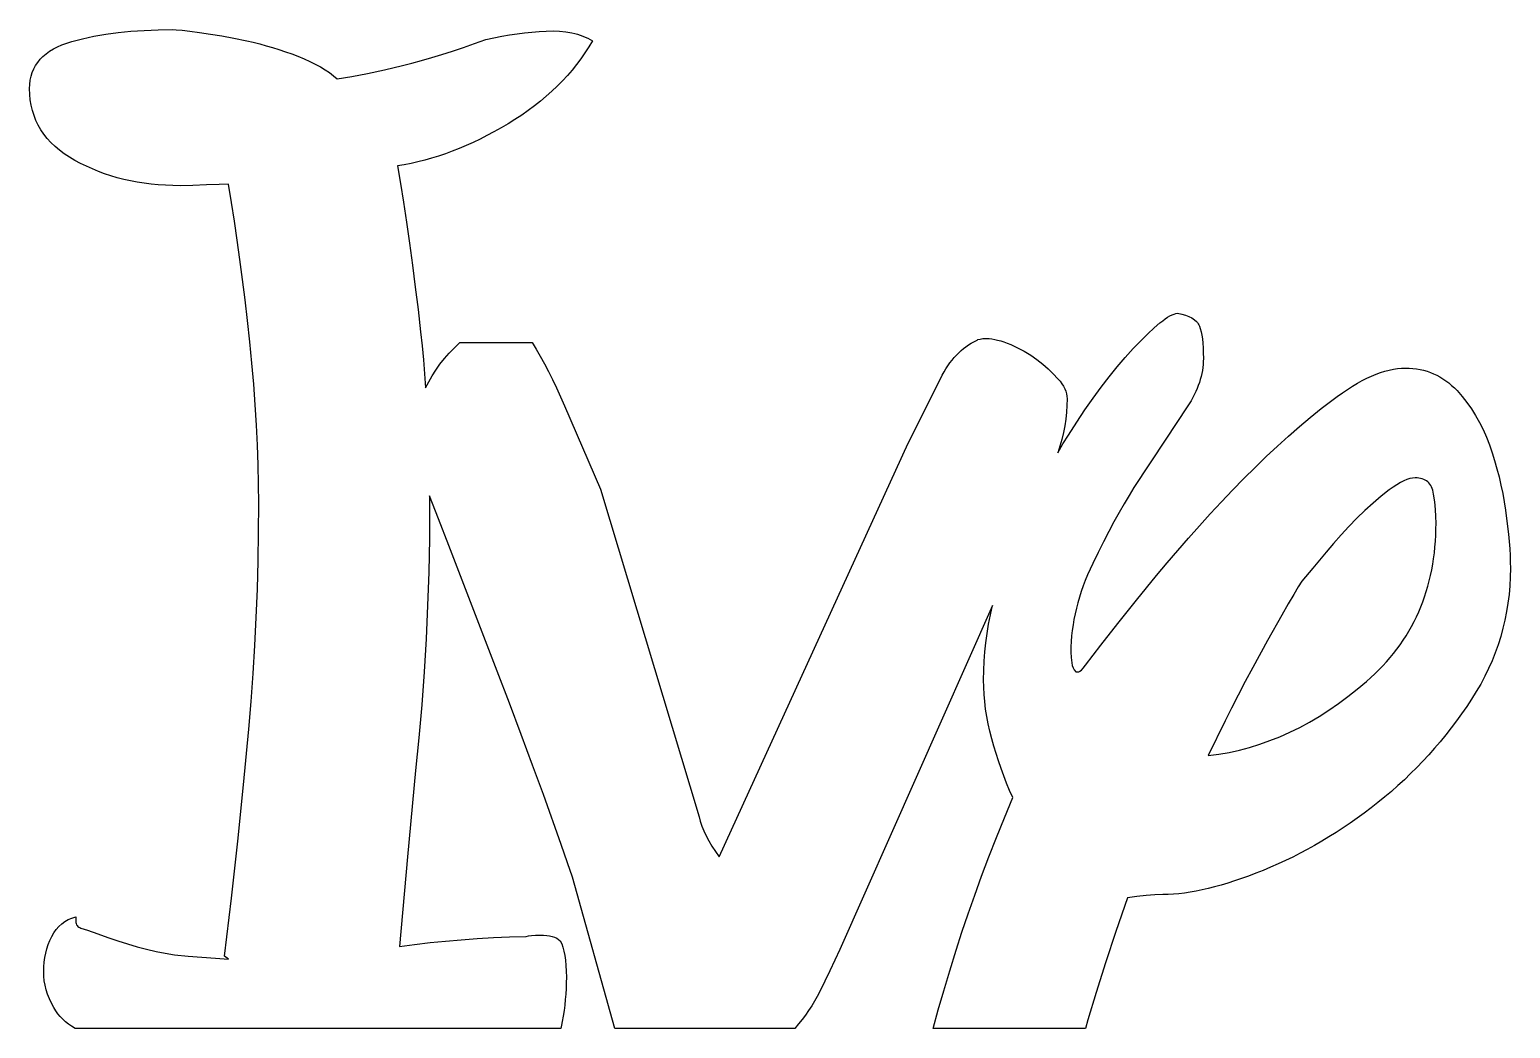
# Model space of a CAD drawing. Extents: x 53 to 150.2, y 23.6 to 89.2.
import ezdxf

# ---------------------------------------------------------------- set-up
doc = ezdxf.new("R2010")
doc.units = 0
doc.layers.add('CAMADA_1', color=18, linetype='CONTINUOUS')

msp = doc.modelspace()

# ---------------------------------------------------------------- linework, layer by layer
at = {"layer": 'CAMADA_1'}
for points in [[(55.987, 23.558), (55.766, 23.694), (55.558, 23.84), (55.363, 23.996), (55.182, 24.162), (55.014, 24.338), (54.86, 24.525), (54.719, 24.722), (54.591, 24.928), (54.436, 25.218), (54.302, 25.508), (54.189, 25.801), (54.096, 26.094), (54.024, 26.389), (53.972, 26.686), (53.942, 26.984), (53.931, 27.283), (53.939, 27.602), (53.964, 27.912), (54.005, 28.214), (54.063, 28.507), (54.137, 28.791), (54.228, 29.066), (54.335, 29.333), (54.459, 29.592), (54.599, 29.834), (54.756, 30.053), (54.929, 30.25), (55.119, 30.423), (55.325, 30.573), (55.548, 30.7), (55.787, 30.804), (56.043, 30.884), (56.043, 30.607), (56.048, 30.519), (56.063, 30.44), (56.089, 30.369), (56.125, 30.307), (56.171, 30.254), (56.228, 30.209), (56.295, 30.173), (56.372, 30.146), (56.818, 30.007), (57.494, 29.776), (58.15, 29.532), (58.797, 29.309), (59.436, 29.105), (60.067, 28.922), (60.69, 28.759), (61.304, 28.616), (61.91, 28.494), (62.508, 28.391), (63.424, 28.305), (64.323, 28.23), (65.205, 28.166), (66.071, 28.114), (65.807, 28.299), (66.253, 32.105), (66.665, 35.859), (67.044, 39.561), (67.391, 43.212), (67.545, 45.029), (67.679, 46.856), (67.793, 48.694), (67.885, 50.541), (67.958, 52.399), (68.009, 54.267), (68.04, 56.144), (68.05, 58.032), (68.041, 59.289), (68.013, 60.566), (67.967, 61.863), (67.902, 63.18), (67.818, 64.518), (67.716, 65.876), (67.596, 67.253), (67.457, 68.651), (67.305, 70.045), (67.147, 71.41), (66.983, 72.746), (66.813, 74.053), (66.637, 75.332), (66.455, 76.581), (66.266, 77.802), (66.071, 78.994), (65.444, 78.982), (64.62, 78.947), (63.729, 78.913), (62.904, 78.901), (62.413, 78.908), (61.93, 78.927), (61.454, 78.96), (60.987, 79.005), (60.527, 79.064), (60.074, 79.135), (59.63, 79.219), (59.193, 79.317), (58.764, 79.427), (58.342, 79.551), (57.929, 79.687), (57.523, 79.836), (57.125, 79.999), (56.734, 80.174), (56.352, 80.362), (55.977, 80.563), (55.617, 80.777), (55.281, 81.001), (54.968, 81.235), (54.678, 81.481), (54.411, 81.737), (54.167, 82.005), (53.947, 82.283), (53.75, 82.572), (53.576, 82.872), (53.425, 83.182), (53.298, 83.503), (53.193, 83.836), (53.112, 84.179), (53.054, 84.533), (53.019, 84.897), (53.008, 85.273), (53.018, 85.555), (53.051, 85.826), (53.105, 86.085), (53.181, 86.332), (53.278, 86.567), (53.397, 86.79), (53.538, 87.001), (53.7, 87.2), (53.884, 87.388), (54.09, 87.563), (54.317, 87.727), (54.566, 87.878), (54.837, 88.018), (55.129, 88.146), (55.443, 88.262), (55.779, 88.366), (56.129, 88.461), (56.488, 88.55), (56.855, 88.633), (57.23, 88.71), (58.005, 88.844), (58.814, 88.955), (59.655, 89.041), (60.529, 89.102), (61.436, 89.139), (62.376, 89.151), (62.636, 89.139), (63.02, 89.105), (63.527, 89.047), (64.158, 88.966), (64.871, 88.862), (65.626, 88.735), (66.422, 88.585), (67.259, 88.412), (67.687, 88.316), (68.112, 88.21), (68.536, 88.096), (68.958, 87.974), (69.377, 87.842), (69.795, 87.702), (70.21, 87.554), (70.624, 87.397), (71.025, 87.232), (71.403, 87.062), (71.759, 86.886), (72.092, 86.704), (72.402, 86.516), (72.689, 86.323), (72.954, 86.124), (73.197, 85.919), (74.157, 86.078), (75.192, 86.277), (76.302, 86.516), (77.485, 86.796), (78.105, 86.954), (78.743, 87.128), (79.4, 87.318), (80.075, 87.524), (80.769, 87.745), (81.481, 87.982), (82.212, 88.236), (82.961, 88.505), (83.485, 88.614), (84, 88.712), (84.508, 88.799), (85.007, 88.874), (85.497, 88.937), (85.98, 88.989), (86.454, 89.03), (86.92, 89.059), (87.372, 89.069), (87.802, 89.053), (88.213, 89.011), (88.602, 88.943), (88.79, 88.9), (88.971, 88.849), (89.148, 88.793), (89.32, 88.73), (89.486, 88.66), (89.648, 88.584), (89.804, 88.501), (89.955, 88.412), (89.717, 88.012), (89.464, 87.62), (89.197, 87.236), (88.916, 86.86), (88.62, 86.492), (88.31, 86.131), (87.985, 85.779), (87.646, 85.434), (87.292, 85.098), (86.924, 84.769), (86.542, 84.449), (86.145, 84.136), (85.733, 83.831), (85.308, 83.534), (84.867, 83.245), (84.413, 82.964), (83.952, 82.694), (83.491, 82.436), (83.032, 82.192), (82.574, 81.96), (82.117, 81.741), (81.66, 81.536), (81.205, 81.343), (80.751, 81.164), (80.298, 80.997), (79.846, 80.843), (79.395, 80.703), (78.945, 80.575), (78.496, 80.46), (78.048, 80.359), (77.601, 80.27), (77.155, 80.194), (77.353, 79.046), (77.551, 77.816), (77.749, 76.506), (77.947, 75.115), (78.141, 73.678), (78.326, 72.23), (78.504, 70.77), (78.673, 69.298), (78.771, 68.378), (78.859, 67.457), (78.937, 66.537), (79.005, 65.616), (79.205, 66.017), (79.429, 66.41), (79.676, 66.795), (79.945, 67.172), (80.238, 67.541), (80.554, 67.902), (80.893, 68.255), (81.255, 68.6), (86.006, 68.6), (86.269, 68.16), (86.533, 67.697), (86.797, 67.211), (87.061, 66.703), (87.325, 66.172), (87.589, 65.619), (87.853, 65.042), (88.117, 64.443), (90.492, 58.967), (96.958, 37.459), (97.036, 37.158), (97.139, 36.848), (97.267, 36.531), (97.42, 36.205), (97.597, 35.871), (97.799, 35.529), (98.026, 35.178), (98.277, 34.82), (110.681, 62.002), (112.792, 66.225), (112.91, 66.451), (113.032, 66.668), (113.157, 66.876), (113.287, 67.074), (113.421, 67.263), (113.559, 67.443), (113.702, 67.614), (113.848, 67.775), (113.999, 67.927), (114.153, 68.07), (114.312, 68.204), (114.475, 68.328), (114.642, 68.443), (114.813, 68.548), (114.988, 68.645), (115.168, 68.732), (115.207, 68.763), (115.258, 68.79), (115.398, 68.831), (115.588, 68.856), (115.827, 68.864), (115.996, 68.858), (116.174, 68.839), (116.359, 68.808), (116.553, 68.765), (116.755, 68.709), (116.965, 68.641), (117.184, 68.561), (117.411, 68.468), (117.864, 68.258), (118.302, 68.023), (118.722, 67.763), (119.126, 67.478), (119.51, 67.177), (119.868, 66.868), (120.202, 66.551), (120.512, 66.225), (120.651, 66.06), (120.772, 65.895), (120.874, 65.73), (120.957, 65.565), (121.022, 65.4), (121.068, 65.235), (121.096, 65.07), (121.106, 64.905), (121.096, 64.461), (121.067, 64.017), (121.02, 63.573), (120.953, 63.129), (120.867, 62.685), (120.761, 62.241), (120.637, 61.797), (120.493, 61.353), (120.843, 61.944), (121.202, 62.523), (121.744, 63.366), (122.283, 64.171), (122.818, 64.937), (123.35, 65.666), (123.879, 66.356), (124.404, 67.008), (124.926, 67.622), (125.445, 68.198), (125.943, 68.722), (126.403, 69.179), (126.824, 69.57), (127.208, 69.895), (127.386, 70.033), (127.554, 70.154), (127.712, 70.258), (127.861, 70.346), (128, 70.417), (128.13, 70.472), (128.251, 70.51), (128.361, 70.531), (128.639, 70.472), (128.888, 70.399), (129.11, 70.313), (129.303, 70.213), (129.468, 70.101), (129.604, 69.975), (129.662, 69.907), (129.713, 69.835), (129.757, 69.761), (129.793, 69.683), (129.856, 69.511), (129.909, 69.312), (129.955, 69.086), (129.992, 68.834), (130.021, 68.556), (130.042, 68.251), (130.054, 67.92), (130.059, 67.562), (130.054, 67.363), (130.042, 67.164), (130.021, 66.965), (129.992, 66.766), (129.955, 66.567), (129.909, 66.368), (129.856, 66.169), (129.793, 65.971), (129.723, 65.772), (129.644, 65.573), (129.557, 65.374), (129.462, 65.175), (129.246, 64.777), (128.998, 64.38), (127.592, 62.258), (125.498, 59.076), (125.177, 58.557), (124.851, 58.009), (124.521, 57.431), (124.185, 56.822), (123.845, 56.184), (123.499, 55.516), (123.148, 54.819), (122.793, 54.091), (122.62, 53.72), (122.457, 53.35), (122.306, 52.981), (122.167, 52.613), (122.038, 52.245), (121.92, 51.879), (121.814, 51.513), (121.719, 51.148), (121.635, 50.784), (121.562, 50.42), (121.501, 50.058), (121.451, 49.696), (121.411, 49.335), (121.383, 48.975), (121.367, 48.616), (121.361, 48.257), (121.374, 47.926), (121.414, 47.568), (121.451, 47.392), (121.507, 47.237), (121.583, 47.101), (121.679, 46.985), (121.891, 46.985), (121.921, 46.991), (121.958, 47.011), (122.051, 47.091), (122.17, 47.223), (122.316, 47.409), (123.323, 48.731), (124.437, 50.153), (125.657, 51.675), (126.983, 53.296), (127.675, 54.126), (128.375, 54.946), (129.081, 55.757), (129.793, 56.557), (130.513, 57.348), (131.239, 58.128), (131.971, 58.899), (132.71, 59.66), (133.45, 60.401), (134.185, 61.115), (134.915, 61.8), (135.64, 62.457), (136.36, 63.086), (137.076, 63.687), (137.786, 64.259), (138.491, 64.804), (138.839, 65.061), (139.181, 65.301), (139.517, 65.525), (139.847, 65.732), (140.17, 65.923), (140.487, 66.097), (140.798, 66.254), (141.103, 66.395), (141.401, 66.519), (141.694, 66.627), (141.98, 66.718), (142.26, 66.793), (142.533, 66.851), (142.801, 66.892), (143.062, 66.917), (143.317, 66.925), (143.566, 66.919), (143.811, 66.902), (144.05, 66.873), (144.285, 66.832), (144.514, 66.78), (144.739, 66.716), (144.958, 66.641), (145.173, 66.554), (145.383, 66.455), (145.587, 66.345), (145.787, 66.223), (145.982, 66.09), (146.172, 65.945), (146.356, 65.788), (146.536, 65.62), (146.711, 65.44), (147.046, 65.06), (147.361, 64.661), (147.656, 64.244), (147.931, 63.809), (148.186, 63.356), (148.421, 62.885), (148.637, 62.395), (148.832, 61.887), (149.011, 61.367), (149.177, 60.843), (149.33, 60.313), (149.469, 59.779), (149.595, 59.239), (149.707, 58.695), (149.807, 58.146), (149.893, 57.591), (150.032, 56.517), (150.087, 56.01), (150.132, 55.523), (150.166, 55.056), (150.191, 54.608), (150.206, 54.181), (150.211, 53.773), (150.201, 53.192), (150.171, 52.618), (150.122, 52.049), (150.052, 51.486), (149.963, 50.929), (149.853, 50.377), (149.724, 49.831), (149.575, 49.292), (149.406, 48.758), (149.217, 48.229), (149.008, 47.707), (148.779, 47.19), (148.531, 46.679), (148.262, 46.174), (147.974, 45.675), (147.666, 45.181), (147.343, 44.695), (147.013, 44.217), (146.674, 43.747), (146.327, 43.286), (145.971, 42.832), (145.607, 42.387), (145.235, 41.951), (144.855, 41.522), (144.466, 41.102), (144.069, 40.69), (143.664, 40.287), (143.251, 39.891), (142.829, 39.504), (142.399, 39.126), (141.96, 38.755), (141.514, 38.393), (141.062, 38.04), (140.607, 37.697), (140.15, 37.364), (139.691, 37.041), (139.229, 36.728), (138.764, 36.424), (138.297, 36.131), (137.828, 35.848), (137.356, 35.574), (136.882, 35.311), (136.405, 35.057), (135.925, 34.813), (135.443, 34.58), (134.959, 34.356), (134.472, 34.142), (133.983, 33.938), (133.497, 33.746), (133.022, 33.566), (132.556, 33.398), (132.1, 33.242), (131.655, 33.099), (131.219, 32.969), (130.793, 32.851), (130.377, 32.745), (129.971, 32.652), (129.575, 32.571), (129.188, 32.503), (128.812, 32.447), (128.446, 32.403), (128.09, 32.372), (127.743, 32.354), (127.407, 32.347), (126.863, 32.334), (126.293, 32.294), (125.697, 32.228), (125.073, 32.135), (124.314, 29.924), (123.628, 27.853), (123.015, 25.92), (122.475, 24.127), (122.31, 23.559), (112.321, 23.559), (112.658, 24.775), (113.021, 26.034), (113.412, 27.339), (113.83, 28.688), (114.213, 29.877), (114.619, 31.085), (115.048, 32.31), (115.501, 33.554), (115.977, 34.816), (116.475, 36.096), (116.997, 37.395), (117.543, 38.711), (117.336, 39.19), (117.138, 39.669), (116.951, 40.151), (116.774, 40.634), (116.606, 41.119), (116.449, 41.605), (116.301, 42.093), (116.164, 42.583), (116.04, 43.073), (115.932, 43.561), (115.841, 44.047), (115.766, 44.532), (115.708, 45.015), (115.667, 45.496), (115.642, 45.976), (115.633, 46.454), (115.643, 47.061), (115.67, 47.669), (115.716, 48.278), (115.779, 48.887), (115.862, 49.499), (115.962, 50.111), (116.081, 50.724), (116.219, 51.338), (106.195, 28.75), (105.535, 27.331), (104.875, 25.979), (104.71, 25.662), (104.534, 25.35), (104.346, 25.042), (104.147, 24.737), (103.936, 24.436), (103.714, 24.14), (103.481, 23.847), (103.236, 23.558), (91.433, 23.559), (88.645, 33.5), (88.327, 34.432), (87.902, 35.644), (86.731, 38.91), (86.022, 40.852), (85.28, 42.852), (84.505, 44.91), (83.696, 47.025), (80.529, 55.273), (79.857, 57.015), (79.264, 58.526), (79.267, 57.94), (79.252, 55.728), (79.209, 53.525), (79.137, 51.33), (79.036, 49.145), (78.906, 46.967), (78.747, 44.799), (78.559, 42.639), (78.343, 40.488), (77.815, 34.832), (77.287, 28.945), (78.283, 29.077), (79.291, 29.193), (80.312, 29.296), (81.345, 29.384), (82.39, 29.457), (83.448, 29.517), (84.518, 29.561), (85.6, 29.592), (85.757, 29.632), (85.963, 29.661), (86.219, 29.678), (86.524, 29.684), (86.747, 29.678), (86.953, 29.661), (87.143, 29.632), (87.316, 29.592), (87.473, 29.54), (87.613, 29.476), (87.736, 29.401), (87.844, 29.315), (87.936, 29.115), (88.017, 28.888), (88.085, 28.631), (88.141, 28.345), (88.184, 28.03), (88.215, 27.687), (88.233, 27.315), (88.24, 26.914), (88.235, 26.545), (88.223, 26.178), (88.202, 25.812), (88.174, 25.448), (88.136, 25.085), (88.091, 24.724), (88.037, 24.364), (87.976, 24.005), (87.929, 23.774), (87.877, 23.558)], [(130.377, 41.469), (131.064, 41.563), (131.746, 41.685), (132.423, 41.835), (133.095, 42.013), (133.762, 42.219), (134.424, 42.454), (135.081, 42.716), (135.733, 43.007), (136.38, 43.326), (137.022, 43.673), (137.66, 44.049), (138.292, 44.452), (138.919, 44.884), (139.542, 45.344), (140.159, 45.832), (140.771, 46.348), (141.052, 46.596), (141.324, 46.849), (141.586, 47.106), (141.84, 47.369), (142.085, 47.637), (142.321, 47.909), (142.548, 48.187), (142.767, 48.47), (142.976, 48.757), (143.176, 49.05), (143.368, 49.347), (143.551, 49.65), (143.724, 49.957), (143.889, 50.269), (144.045, 50.587), (144.192, 50.909), (144.33, 51.236), (144.459, 51.569), (144.579, 51.906), (144.691, 52.248), (144.793, 52.595), (144.887, 52.948), (144.971, 53.305), (145.047, 53.667), (145.114, 54.034), (145.172, 54.406), (145.221, 54.783), (145.261, 55.165), (145.292, 55.552), (145.314, 55.944), (145.328, 56.341), (145.332, 56.743), (145.322, 57.18), (145.292, 57.644), (145.243, 58.135), (145.173, 58.652), (145.15, 58.78), (145.119, 58.901), (145.082, 59.012), (145.037, 59.116), (144.986, 59.211), (144.927, 59.298), (144.861, 59.377), (144.789, 59.447), (144.709, 59.51), (144.622, 59.563), (144.528, 59.609), (144.427, 59.646), (144.319, 59.675), (144.204, 59.696), (144.082, 59.708), (143.953, 59.713), (143.788, 59.7), (143.609, 59.663), (143.416, 59.601), (143.211, 59.514), (142.992, 59.402), (142.76, 59.265), (142.515, 59.104), (142.256, 58.917), (141.726, 58.503), (141.196, 58.055), (140.665, 57.575), (140.135, 57.061), (139.611, 56.524), (139.101, 55.974), (138.604, 55.41), (138.12, 54.834), (137.245, 53.773), (136.529, 52.924), (136.287, 52.547), (135.985, 52.049), (135.624, 51.433), (135.203, 50.697), (134.275, 49.04), (133.294, 47.25), (132.803, 46.335), (132.339, 45.447), (131.901, 44.585), (131.49, 43.75)]]:
    msp.add_lwpolyline(points, close=True, dxfattribs=at)

doc.saveas('drawing.dxf')
